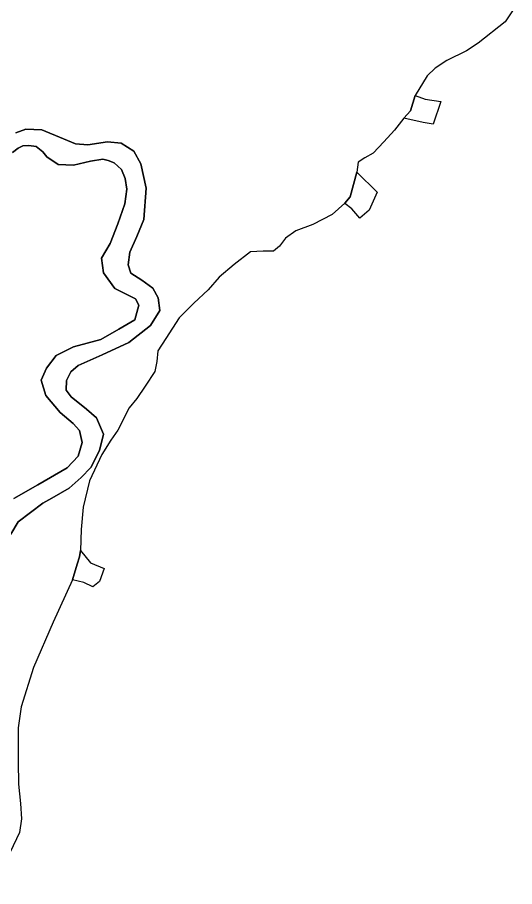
# Model space of a CAD drawing. Header units: inches. Extents: x 288635 to 1232953, y 676945 to 1655780.
# Drawn here: x 484192 to 493018, y 1052541 to 1067954 of the extents above; entities that cross this region are included whole.
import ezdxf

# ---------------------------------------------------------------- set-up
doc = ezdxf.new("R2010")
doc.units = ezdxf.units.IN
doc.header["$MEASUREMENT"] = 0
doc.layers.add('Images', color=7, linetype='Continuous')
picture_1 = doc.add_image_def('image10.jpg', size_in_pixel=(2573, 3746))

msp = doc.modelspace()

# ---------------------------------------------------------------- linework, layer by layer
at = {"color": 1}
for points in [[(493018.4224, 1068120.091), (492849.0888, 1067876.6739), (492372.8378, 1067495.6731), (492161.1707, 1067358.0895), (491817.2117, 1067187.8739), (491605.5446, 1067055.582), (491467.961, 1066917.9983), (491252.2561, 1066569.4569), (491171.6198, 1066298.2258), (491051.7297, 1066164.3485), (490885.8765, 1065954.9131), (490695.3761, 1065748.5377), (490510.1674, 1065547.4539), (490356.7088, 1065462.7871), (490240.2919, 1065388.7036), (490217.6795, 1065207.5344), (490099.7377, 1064769.1427), (490003.7255, 1064657.9708), (489779.916, 1064457.3684), (489435.9569, 1064282.7431), (489134.3313, 1064171.6179), (488949.1226, 1064039.3259), (488843.2891, 1063896.4506), (488737.4555, 1063806.4921), (488552.2468, 1063806.4921), (488329.9964, 1063795.9088), (488038.9541, 1063573.6583), (487774.3703, 1063346.1162), (487578.5782, 1063123.8658), (487321.9355, 1062888.7022), (487062.6434, 1062624.1183), (486829.8096, 1062258.9926), (486686.9343, 1062042.0338), (486665.7676, 1061851.5334), (486628.7258, 1061676.9081), (486459.3922, 1061417.6159), (486311.2252, 1061195.3655), (486173.6416, 1061031.3235), (485972.5578, 1060634.4477), (485850.8493, 1060454.5306), (485692.099, 1060200.5301), (485469.8485, 1059734.8625), (485358.7233, 1059269.1949), (485321.6815, 1058872.3192), (485310.9078, 1058501.0483), (485294.048, 1058388.6499), (485255.6514, 1058260.6613), (485172.3207, 1057982.8919), (484824.2639, 1057231.8992), (484480.3049, 1056427.5643), (484258.0544, 1055729.0629), (484205.1376, 1055358.6455), (484205.1376, 1054755.3943), (484210.4293, 1054358.5185), (484247.4711, 1054014.5594), (484263.3461, 1053744.6839), (484231.596, 1053501.2667), (484062.2624, 1053152.016)], [(484163.3198, 1065904.8114), (484341.1201, 1065970.8516), (484625.6007, 1065960.6916), (485011.6815, 1065798.1312), (485225.0419, 1065711.7711), (485225.0419, 1065711.7711), (485443.4823, 1065696.531), (485788.923, 1065747.3311), (486032.7635, 1065721.9311), (486256.2839, 1065579.6908), (486383.2842, 1065356.1704), (486479.8044, 1064924.3695), (486439.1643, 1064370.6484), (486312.1641, 1064065.8478), (486185.1638, 1063791.5272), (486159.7638, 1063568.0068), (486205.4838, 1063415.6065), (486398.5242, 1063293.6862), (486596.6446, 1063151.4459), (486693.1648, 1062983.8056), (486718.5649, 1062755.2051), (486556.0045, 1062491.0446), (486169.9238, 1062186.244), (485697.4828, 1061972.8836), (485270.762, 1061779.8432), (485138.6817, 1061668.083), (485062.4816, 1061515.6827), (485057.4015, 1061342.9623), (485148.8417, 1061226.1221), (485418.0823, 1061007.6817), (485595.8826, 1060855.2813), (485717.8029, 1060565.7208), (485651.7627, 1060276.1602), (485494.2824, 1059971.3596), (485326.6421, 1059793.5592), (485113.2817, 1059605.5988), (484802.2545, 1059431.6912), (484640.8407, 1059341.4383), (484203.9598, 1059011.2377), (484076.9596, 1058792.7972)], [(484076.9596, 1058792.7972), (484203.9598, 1059011.2377), (484640.8407, 1059341.4383), (484802.2545, 1059431.6912), (485113.2817, 1059605.5988), (485326.6421, 1059793.5592), (485494.2824, 1059971.3596), (485651.7627, 1060276.1602), (485717.8029, 1060565.7208), (485595.8826, 1060855.2813), (485418.0823, 1061007.6817), (485148.8417, 1061226.1221), (485057.4015, 1061342.9623), (485062.4816, 1061515.6827), (485138.6817, 1061668.083), (485270.762, 1061779.8432), (485697.4828, 1061972.8836), (486169.9238, 1062186.244), (486556.0045, 1062491.0446), (486718.5649, 1062755.2051), (486693.1648, 1062983.8056), (486596.6446, 1063151.4459), (486398.5242, 1063293.6862), (486205.4838, 1063415.6065), (486159.7638, 1063568.0068), (486185.1638, 1063791.5272), (486312.1641, 1064065.8478), (486439.1643, 1064370.6484), (486479.8044, 1064924.3695), (486383.2842, 1065356.1704), (486256.2839, 1065579.6908), (486032.7635, 1065721.9311), (485788.923, 1065747.3311), (485443.4823, 1065696.531), (485225.0419, 1065711.7711), (485011.6815, 1065798.1312), (484625.6007, 1065960.6916), (484341.1201, 1065970.8516), (484163.3198, 1065904.8114)], [(484127.7597, 1059422.7185), (484554.4805, 1059666.559), (485077.7216, 1059966.2796), (485270.762, 1060174.56), (485341.8821, 1060418.4005), (485296.162, 1060626.6809), (485184.4018, 1060753.6811), (484950.7213, 1060946.7215), (484696.7208, 1061246.4421), (484615.4407, 1061520.7627), (484706.8808, 1061734.1231), (484879.6012, 1061957.6436), (485189.4818, 1062110.0439), (485672.0828, 1062242.1241), (485992.1234, 1062425.0045), (486276.604, 1062592.6448), (486347.7241, 1062851.7253), (486286.764, 1062963.4856), (485923.9236, 1063147.47), (485722.8829, 1063425.7665), (485687.3228, 1063684.847), (485839.7231, 1063943.9275), (485976.8834, 1064294.4482), (486098.8036, 1064644.9689), (486134.3637, 1064909.1295), (486103.8836, 1065097.0898), (486037.8435, 1065254.5701), (485910.8433, 1065376.4904), (485804.163, 1065417.1305), (485707.6428, 1065437.4505), (485489.2024, 1065401.8904), (485189.4818, 1065330.7703), (484915.1613, 1065346.0103), (484711.9609, 1065483.1706), (484643.9248, 1065570.6952), (484524.862, 1065665.9454), (484397.8618, 1065681.8204), (484290.7053, 1065673.8829), (484207.3614, 1065634.1953), (484107.0347, 1065559.5204)], [(484107.0347, 1065559.5204), (484207.3614, 1065634.1953), (484290.7053, 1065673.8829), (484397.8618, 1065681.8204), (484524.862, 1065665.9454), (484643.9248, 1065570.6952), (484711.9609, 1065483.1706), (484915.1613, 1065346.0103), (485189.4818, 1065330.7703), (485489.2024, 1065401.8904), (485707.6428, 1065437.4505), (485804.163, 1065417.1305), (485910.8433, 1065376.4904), (486037.8435, 1065254.5701), (486103.8836, 1065097.0898), (486134.3637, 1064909.1295), (486098.8036, 1064644.9689), (485976.8834, 1064294.4482), (485839.7231, 1063943.9275), (485687.3228, 1063684.847), (485722.8829, 1063425.7665), (485923.9236, 1063147.47), (486286.764, 1062963.4856), (486347.7241, 1062851.7253), (486276.604, 1062592.6448), (485992.1234, 1062425.0045), (485672.0828, 1062242.1241), (485189.4818, 1062110.0439), (484879.6012, 1061957.6436), (484706.8808, 1061734.1231), (484615.4407, 1061520.7627), (484696.7208, 1061246.4421), (484950.7213, 1060946.7215), (485184.4018, 1060753.6811), (485296.162, 1060626.6809), (485341.8821, 1060418.4005), (485270.762, 1060174.56), (485077.7216, 1059966.2796), (484554.4805, 1059666.559), (484127.7597, 1059422.7185)]]:
    msp.add_lwpolyline(points, dxfattribs=at)
for points in [[(491707.2656, 1066459.8584), (491570.1053, 1066058.5376), (491392.305, 1066089.0177), (491051.7297, 1066164.3485), (491171.6198, 1066298.2258), (491252.2561, 1066569.4569), (491432.9451, 1066505.5785), (491707.2656, 1066459.8584)], [(490437.2631, 1064534.5346), (490269.6227, 1064392.2943), (490127.3825, 1064559.9346), (490005.4622, 1064656.4548), (490003.7255, 1064657.9708), (490099.7377, 1064769.1427), (490217.6795, 1065207.5344), (490579.5034, 1064854.5752), (490437.2631, 1064534.5346)], [(485650.1394, 1057951.8146), (485533.2991, 1057855.2944), (485370.7388, 1057936.5745), (485172.3207, 1057982.8919), (485255.6514, 1058260.6613), (485294.048, 1058388.6499), (485310.9078, 1058501.0483), (485492.659, 1058282.0152), (485731.4195, 1058180.415), (485650.1394, 1057951.8146)]]:
    msp.add_lwpolyline(points, close=True, dxfattribs=at)

# ---------------------------------------------------------------- pictures from other files: only their frames are drawn
at = {"layer": 'Images'}
image = msp.add_image(picture_1, insert=(443888.2369, 1031282.0767), size_in_units=(43242.1612, 62955.7466), rotation=12.777861175, dxfattribs=at)
image.dxf.flags = 7

doc.saveas('drawing.dxf')
